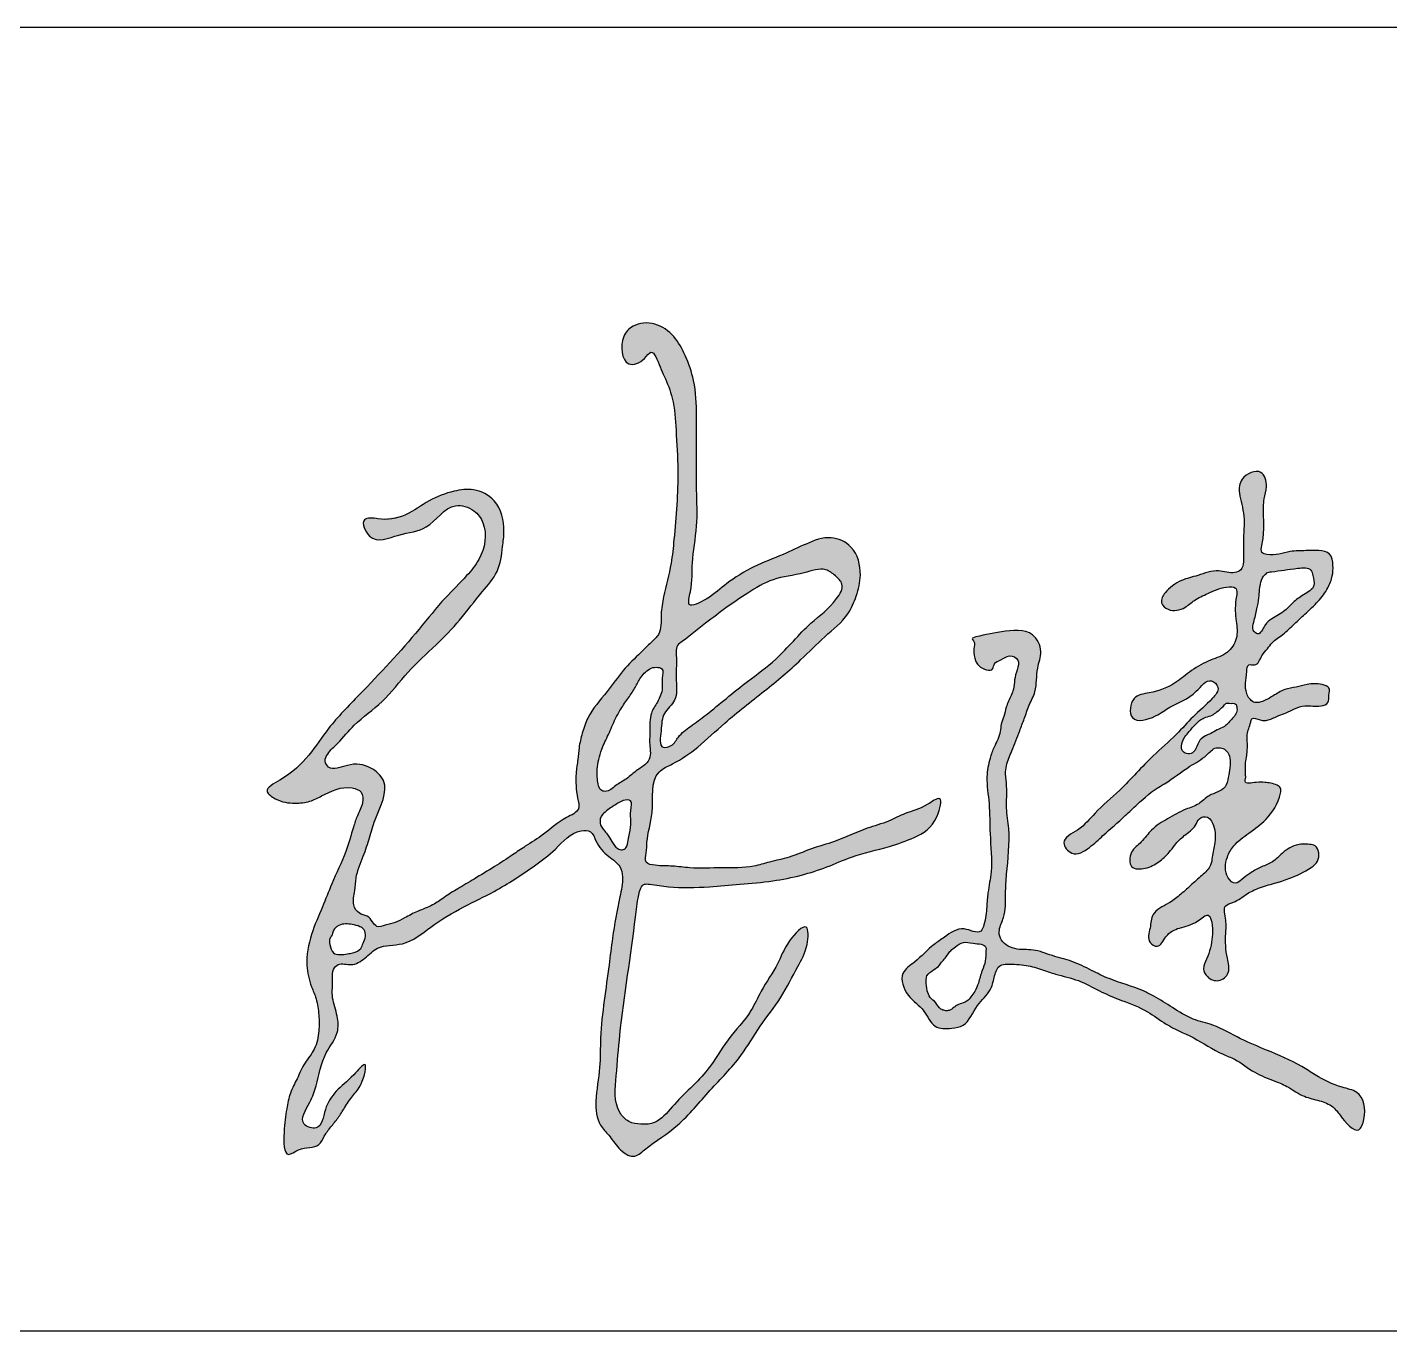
# Model space of a CAD drawing. Extents: x 28773 to 175644, y 7355 to 486294.
# Drawn here: x 151186 to 152231, y 23355 to 24355 of the extents above; entities that cross this region are included whole.
import ezdxf

# ---------------------------------------------------------------- set-up
doc = ezdxf.new("R2010")
doc.units = 0
doc.header["$LTSCALE"] = 1000
doc.header["$MEASUREMENT"] = 0
doc.layers.add('文字和字符', color=7, linetype='Continuous')

msp = doc.modelspace()

# ---------------------------------------------------------------- hatches: boundary and pattern name
at = {"layer": '文字和字符'}
h = msp.add_hatch(color=6, dxfattribs=at)
edge = h.paths.add_edge_path()
edge.add_spline(control_points=[(151455.3, 23977.5), (151455.5, 23977.4), (151480.4, 23978.6), (151493.2, 23992.2), (151511.9, 23998.9), (151529.7, 24001.4), (151548.6, 23991.7), (151553.1, 23971.9), (151550.6, 23953.8), (151548.7, 23936.3), (151533.1, 23919.6), (151518.8, 23900), (151499.4, 23879.7), (151477.6, 23860.7), (151460.3, 23836.5), (151438.5, 23822.3), (151426.5, 23806.8), (151417.6, 23799.1), (151413.8, 23791.9), (151419.3, 23783.3), (151433.6, 23790.6), (151449, 23788.7), (151466.4, 23772.8), (151454, 23751.5), (151449, 23732.7), (151444.1, 23717.8), (151438.1, 23704.7), (151438.1, 23691.9), (151435.2, 23682.4), (151440.2, 23674.2), (151447.5, 23673.6), (151450.9, 23668.8), (151454.6, 23663.5), (151461.6, 23666.3), (151468.6, 23667.4), (151476.7, 23671.8), (151485.9, 23677), (151497, 23680.5), (151506.5, 23687.7), (151517.2, 23694.1), (151530.2, 23701.9), (151544.3, 23710.3), (151557.4, 23718.8), (151569.7, 23727.2), (151584.3, 23736.1), (151595.4, 23747.1), (151611.1, 23753.2), (151608, 23763.9), (151607.2, 23772.6), (151607, 23782.7), (151608.8, 23792.4), (151609.4, 23802.8), (151612, 23813.4), (151617.1, 23829.1), (151630.8, 23843.3), (151642.6, 23861.4), (151655.2, 23873), (151664, 23882.2), (151673.3, 23890.1), (151671.9, 23903.9), (151675.1, 23921.8), (151680.5, 23940.7), (151683.4, 23973.3), (151686.6, 24007.3), (151683.9, 24043.6), (151682.8, 24067.8), (151676.3, 24084.4), (151671.3, 24094.7), (151666.1, 24109.7), (151659, 24097.8), (151642.9, 24092.1), (151640.3, 24115.8), (151651.9, 24127.7), (151668.8, 24128.8), (151683.2, 24118.1), (151692, 24102.1), (151699, 24081.6), (151699.9, 24061.3), (151699.8, 24042.2), (151699.9, 24023.2), (151699.5, 23999.2), (151701.1, 23971.9), (151695.5, 23944.9), (151697.1, 23927.6), (151691.4, 23907.5), (151711.6, 23917.7), (151722.9, 23928.8), (151743.7, 23941.5), (151764.8, 23949.2), (151783.7, 23958.4), (151801.9, 23965.7), (151822, 23956.4), (151827.1, 23936.1), (151822.7, 23918.6), (151815.3, 23901), (151797.5, 23887.3), (151777.5, 23866.5), (151751.3, 23844.8), (151723.9, 23823.8), (151702.2, 23802.8), (151685.3, 23791), (151663.3, 23781.3), (151668.3, 23753.9), (151661.4, 23734.1), (151661.5, 23722), (151659.3, 23712.9), (151670.8, 23711.1), (151681, 23711.5), (151698.4, 23708.9), (151719, 23710.3), (151739.9, 23709.3), (151756.6, 23714.8), (151771.8, 23717.6), (151787.8, 23724.9), (151808.4, 23730.2), (151827.4, 23739.7), (151846.1, 23744.7), (151861.2, 23752.8), (151873.2, 23755.2), (151889.7, 23767.3), (151883.5, 23742.1), (151868.4, 23733.3), (151844.5, 23724.7), (151821.5, 23720), (151799.9, 23710.1), (151779.7, 23703.6), (151757.3, 23699.1), (151733.6, 23697.4), (151707.1, 23694.9), (151683.3, 23694.2), (151667.6, 23696.8), (151657.6, 23698), (151654.3, 23685.4), (151650.7, 23649.7), (151642.1, 23600.6), (151638.4, 23551.9), (151635.7, 23526.8), (151647.3, 23514.3), (151657.5, 23512.7), (151670.7, 23513.6), (151685.5, 23533.1), (151707.5, 23550.6), (151723.1, 23578.9), (151740.7, 23596.2), (151749.8, 23617.6), (151762.7, 23635), (151767.7, 23651.5), (151786.2, 23671.3), (151785.1, 23647), (151776, 23632.2), (151764.9, 23609.6), (151747.9, 23588.8), (151733.2, 23562.5), (151709.4, 23539.6), (151687.5, 23511.6), (151666.1, 23499), (151650.7, 23485.6), (151639.2, 23494.6), (151633.5, 23504.2), (151623.2, 23514), (151621.6, 23533.6), (151626.2, 23555.3), (151625.6, 23581.4), (151628.8, 23607.6), (151632.4, 23633.1), (151635.6, 23659.7), (151639.4, 23682.1), (151644, 23700.3), (151641.4, 23712.4), (151630.8, 23718.9), (151623.1, 23727.4), (151619.7, 23738.7), (151604.4, 23738.5), (151592.9, 23724.1), (151571.2, 23708.2), (151548, 23692.8), (151519.9, 23679.7), (151496.9, 23666), (151477.2, 23649.2), (151456, 23651.3), (151445.9, 23640.2), (151435.6, 23633.7), (151425.9, 23637.5), (151420.1, 23631.5), (151421, 23622.2), (151419.3, 23610.1), (151424.7, 23596.9), (151425.5, 23581.2), (151412.3, 23566.2), (151409.5, 23546), (151403.6, 23529.5), (151392.7, 23513.3), (151412.3, 23507.2), (151413.8, 23526), (151423.5, 23539.8), (151434.1, 23547.2), (151448.7, 23565.1), (151443.5, 23543), (151436, 23535.3), (151429.9, 23526.3), (151425.1, 23517.9), (151419.1, 23511.1), (151414.3, 23504.5), (151409.3, 23493.8), (151396.9, 23496.5), (151382.9, 23485.2), (151382.9, 23509.8), (151384.9, 23522.5), (151387.6, 23537.3), (151393.7, 23548.4), (151398.7, 23560.3), (151407.9, 23570.7), (151410.4, 23584), (151410.2, 23597), (151408.8, 23608.7), (151403.2, 23620.5), (151399.4, 23637.2), (151403.3, 23658.6), (151412.6, 23678.5), (151420.5, 23700), (151430.7, 23719.6), (151435.3, 23737.7), (151439.6, 23750.4), (151444, 23758.3), (151443.9, 23768.6), (151429.5, 23773.8), (151416.2, 23767.2), (151402.9, 23759.9), (151390.1, 23759), (151379.3, 23760.4), (151366.2, 23769.6), (151398.6, 23785.6), (151411, 23812.1), (151449.3, 23850.7), (151479.6, 23882.9), (151504.9, 23915.4), (151521.9, 23931.8), (151536.2, 23948.9), (151540.1, 23970.1), (151529.2, 23985.4), (151509.2, 23991.4), (151495.5, 23968), (151471.4, 23967), (151451.1, 23955.9), (151438.6, 23979.8), (151455.2, 23977.5), (151455.3, 23977.5)], knot_values=[0, 0, 0, 0, 29.830329, 58.917813, 87.403057, 108.106156, 133.178165, 167.21185, 183.493575, 210.674955, 237.313626, 275.867732, 312.375317, 353.761043, 395.875537, 434.582879, 460.669761, 476.274997, 484.417806, 491.620343, 511.676156, 536.924503, 555.692553, 598.362356, 618.348177, 639.189191, 663.45492, 677.063063, 692.317653, 702.959274, 711.943659, 720.14469, 726.927846, 735.80548, 746.57076, 757.657127, 773.391329, 790.76732, 805.441898, 822.594095, 842.866694, 868.323001, 891.127033, 907.573393, 930.634575, 961.258613, 976.688727, 988.002723, 1001.170801, 1014.557807, 1029.617846, 1042.133039, 1057.768168, 1075.005198, 1109.99381, 1138.042246, 1164.89526, 1180.29965, 1191.874738, 1213.241442, 1232.349281, 1268.725268, 1294.322921, 1368.395782, 1410.724556, 1445.044845, 1469.944393, 1480.867815, 1499.328512, 1508.741629, 1526.286567, 1555.649157, 1570.573337, 1593.98259, 1617.984445, 1641.382666, 1669.439815, 1707.291974, 1725.035697, 1749.43332, 1786.029801, 1824.844218, 1863.911625, 1895.042411, 1908.396405, 1926.997455, 1954.733646, 1988.605585, 2022.407336, 2049.221687, 2076.673409, 2100.00089, 2131.565175, 2154.184674, 2175.023051, 2209.537897, 2244.846276, 2295.987218, 2350.394106, 2388.904508, 2420.906973, 2437.842954, 2481.538585, 2513.67034, 2525.068719, 2534.685067, 2544.923321, 2563.314623, 2581.768155, 2615.884833, 2650.046285, 2667.232328, 2688.872495, 2714.057646, 2739.784309, 2777.467879, 2801.534699, 2820.718126, 2846.219989, 2860.698517, 2879.243585, 2912.659008, 2940.608915, 2982.423161, 3010.685784, 3039.178412, 3070.401495, 3105.567192, 3138.040416, 3181.77967, 3202.070017, 3207.318711, 3220.228211, 3244.089956, 3371.102495, 3414.225609, 3453.462193, 3467.26996, 3480.300078, 3495.079726, 3519.973063, 3575.220664, 3613.131208, 3652.775903, 3675.917744, 3710.071084, 3737.577823, 3760.456026, 3779.026476, 3804.406012, 3842.427404, 3879.53793, 3916.903526, 3966.451123, 4017.131972, 4061.072175, 4074.638395, 4092.565028, 4109.947309, 4123.823044, 4149.665691, 4185.989873, 4217.238435, 4257.446297, 4295.790415, 4324.39685, 4369.00823, 4390.680082, 4401.809145, 4417.703641, 4439.204356, 4450.588858, 4460.404255, 4494.065203, 4522.530802, 4573.458554, 4609.521342, 4650.912748, 4685.917862, 4712.736046, 4730.120946, 4746.286022, 4759.95949, 4766.863435, 4776.672561, 4797.16942, 4817.291784, 4834.860476, 4859.323634, 4896.066848, 4914.918931, 4939.065769, 4952.349318, 4974.17708, 4996.946, 5022.500289, 5038.394722, 5059.260572, 5074.696393, 5090.132213, 5102.860644, 5115.363234, 5127.279907, 5137.839505, 5160.110254, 5171.91017, 5195.838718, 5221.384366, 5238.430758, 5255.298426, 5274.238989, 5291.838335, 5311.960699, 5328.55338, 5346.364767, 5359.960569, 5382.934513, 5416.477261, 5448.016954, 5474.30002, 5511.880375, 5539.40652, 5552.058861, 5566.94274, 5578.03298, 5588.729847, 5622.382906, 5636.081831, 5651.985781, 5673.57334, 5685.092373, 5703.046221, 5778.830378, 5827.289368, 5921.873186, 5965.463367, 5998.231583, 6019.778213, 6058.791881, 6074.951846, 6095.085564, 6133.666904, 6164.015928, 6195.290173, 6213.346315, 6227.672688, 6227.672688, 6227.672688, 6227.672688], degree=3, periodic=0)
edge = h.paths.add_edge_path(flags=16)
edge.add_spline(control_points=[(151663.9, 23862.5), (151663.8, 23862.4), (151655, 23855.1), (151652.6, 23846.9), (151646.4, 23839.1), (151641.6, 23831.5), (151636.3, 23822.6), (151632.5, 23812.3), (151627.2, 23802.2), (151624.6, 23793.1), (151623.4, 23786), (151623.5, 23779.7), (151623.9, 23774.3), (151625.5, 23769.4), (151631.8, 23767.3), (151637.8, 23773.6), (151646.6, 23777.8), (151653.6, 23785), (151661.6, 23789.1), (151664.9, 23796.3), (151663.4, 23804.6), (151664.3, 23815.2), (151663.4, 23827.6), (151670.2, 23837.2), (151674.2, 23846.5), (151672.8, 23854.7), (151674.8, 23862.8), (151669, 23864.2), (151664, 23862.5), (151663.9, 23862.5)], knot_values=[0, 0, 0, 0, 15.16178, 26.885115, 40.319645, 54.966413, 64.568744, 83.231373, 100.644648, 111.873825, 122.261764, 130.597594, 138.137919, 145.255344, 149.904189, 163.057972, 176.277051, 191.533217, 204.002706, 212.709306, 222.244258, 238.518955, 257.638434, 271.136509, 286.704711, 297.422187, 307.353728, 313.519692, 320.456367, 320.456367, 320.456367, 320.456367], degree=3, periodic=0)
edge = h.paths.add_edge_path(flags=16)
edge.add_spline(control_points=[(151686, 23881.3), (151686.2, 23881.5), (151707.7, 23898.2), (151722.2, 23909.3), (151739.9, 23921.2), (151758.7, 23932.9), (151779.4, 23934.3), (151796.9, 23941.1), (151806.1, 23934.1), (151813.9, 23926.7), (151804.2, 23910.3), (151783.9, 23896.6), (151764.2, 23871), (151740.5, 23854.4), (151722.8, 23840), (151708.5, 23828.1), (151696, 23818.8), (151685.9, 23811.7), (151682, 23803.3), (151670.4, 23800.4), (151673.1, 23816.5), (151673, 23828.5), (151685.6, 23838.2), (151684, 23851.6), (151684.1, 23862.8), (151684.6, 23871), (151683.6, 23876.8), (151686, 23881.3), (151686, 23881.3)], knot_values=[0, 0, 0, 0, 36.430419, 65.187197, 91.419752, 121.899033, 155.898168, 179.129599, 191.187594, 202.563458, 218.937757, 256.902618, 310.337733, 348.658026, 377.380118, 405.122206, 425.745844, 443.117225, 454.890005, 463.601594, 481.231921, 499.962837, 517.902498, 538.606138, 551.160941, 565.957672, 570.889886, 577.866804, 577.866804, 577.866804, 577.866804], degree=3, periodic=0)
edge = h.paths.add_edge_path(flags=16)
edge.add_spline(control_points=[(151625.9, 23746.2), (151625.9, 23746.4), (151631.7, 23756), (151638.2, 23758.5), (151643.4, 23761.9), (151651.2, 23762.4), (151648.6, 23752.8), (151649.7, 23745.2), (151648.7, 23737.3), (151647.1, 23730.9), (151646.8, 23725.6), (151642.7, 23723.2), (151637.9, 23724.7), (151635, 23729.8), (151631.9, 23734.3), (151628.9, 23739.2), (151625.3, 23741.3), (151625.9, 23746.2), (151625.9, 23746.2)], knot_values=[0, 0, 0, 0, 13.966431, 26.642221, 32.867363, 40.668687, 50.865474, 62.813241, 75.541774, 82.709236, 91.158043, 95.563358, 100.25464, 110.515602, 118.401257, 123.681007, 133.675528, 136.491121, 136.491121, 136.491121, 136.491121], degree=3, periodic=0)
edge = h.paths.add_edge_path(flags=16)
edge.add_spline(control_points=[(151420.4, 23659.3), (151420.4, 23659.4), (151426, 23668.9), (151434.4, 23666.6), (151440.8, 23665.1), (151445.6, 23662.5), (151446.2, 23656.9), (151444, 23652.5), (151442.4, 23646.9), (151437, 23644.4), (151430.1, 23643.6), (151420.6, 23641.8), (151418.6, 23650.5), (151417.5, 23655), (151420.4, 23659.3), (151420.4, 23659.3)], knot_values=[0, 0, 0, 0, 11.122688, 25.410392, 33.76565, 39.259742, 46.34399, 54.032835, 60.099225, 69.754386, 75.753906, 90.734986, 100.54138, 106.793197, 112.698594, 112.698594, 112.698594, 112.698594], degree=3, periodic=0)
h = msp.add_hatch(color=6, dxfattribs=at)
edge = h.paths.add_edge_path()
edge.add_spline(control_points=[(152059.1, 23920.8), (152059.3, 23920.9), (152071.8, 23932.4), (152084.8, 23933.5), (152099, 23939.7), (152110, 23934.9), (152118.3, 23938.1), (152119.9, 23947.9), (152118.5, 23961.1), (152120.7, 23976.2), (152118, 23988.5), (152115.5, 23997.8), (152116.4, 24010.1), (152133.9, 24017.8), (152138.1, 24002.4), (152134.3, 23992.1), (152134.8, 23980.2), (152135, 23968), (152134, 23959.3), (152132.2, 23951.4), (152142.6, 23948.4), (152152.9, 23953.1), (152166.6, 23953), (152176.3, 23953.5), (152186.8, 23951.9), (152188.1, 23941.9), (152187.9, 23933.2), (152183.9, 23923.5), (152176.6, 23913.5), (152167.1, 23905.2), (152158, 23896.8), (152150.3, 23888.8), (152141.9, 23884), (152137.5, 23877.4), (152132.7, 23872.5), (152130.2, 23864), (152122.3, 23866.8), (152121.5, 23855.1), (152119.1, 23846.5), (152126.5, 23834.9), (152135.8, 23837.8), (152142.9, 23842.3), (152150.4, 23847.1), (152159.6, 23848.2), (152169, 23851), (152177.2, 23851.4), (152186.2, 23848.6), (152184.4, 23842.1), (152185.2, 23835.9), (152176.2, 23832.7), (152167.8, 23835), (152158.6, 23832.2), (152152.5, 23828.6), (152145.4, 23826.6), (152139.1, 23822.8), (152132.4, 23822.5), (152125.6, 23826), (152124.4, 23818.7), (152121.8, 23813.7), (152122.3, 23806.3), (152122.3, 23801), (152121.8, 23795.5), (152120.6, 23790.6), (152121, 23785.6), (152120.8, 23781.6), (152121.2, 23778.6), (152119.2, 23773.5), (152129.3, 23775.7), (152136.3, 23775.3), (152143.2, 23774.5), (152148.4, 23771.1), (152146.6, 23759.9), (152138.8, 23747.5), (152123.9, 23736.6), (152112.3, 23728.6), (152105.5, 23716.5), (152104.1, 23704.8), (152112.8, 23696), (152118.5, 23701.7), (152124.5, 23705.6), (152131.8, 23710.6), (152141.1, 23713.1), (152148.7, 23721), (152158.2, 23728.1), (152167.9, 23728.2), (152177.2, 23726.7), (152178.2, 23715.2), (152167.9, 23707.5), (152156.5, 23702.2), (152142.7, 23697.6), (152131.7, 23695), (152121, 23689.7), (152114.1, 23683.5), (152102.7, 23681.1), (152106.6, 23669.3), (152105.3, 23656.8), (152105.7, 23643.2), (152109.9, 23629.5), (152100.5, 23621.3), (152091.6, 23625.1), (152087.3, 23632.8), (152093.1, 23642.8), (152095.3, 23654.3), (152095.8, 23664.7), (152093.2, 23677), (152082.1, 23666.1), (152071.1, 23664.6), (152059.5, 23659.1), (152055.1, 23647.1), (152044.6, 23653.4), (152048.2, 23663.6), (152048.5, 23676.2), (152061.1, 23681.6), (152070.5, 23688.7), (152078.8, 23696.3), (152086.9, 23703.6), (152094.5, 23710.2), (152095.4, 23719.8), (152097.4, 23728.5), (152097.8, 23738.1), (152095.5, 23744.8), (152091.6, 23749.8), (152084.7, 23748.2), (152082.2, 23740.2), (152073.9, 23735.1), (152067.1, 23728.2), (152061.7, 23720.5), (152054.3, 23713.8), (152045.1, 23708.8), (152030.9, 23708.2), (152032.2, 23723.2), (152041.7, 23729.4), (152048.7, 23740.3), (152061.4, 23747.6), (152073.2, 23754.5), (152085.3, 23758.1), (152093, 23767), (152105.6, 23768.8), (152108, 23781.8), (152110.1, 23790.9), (152106.8, 23800.7), (152097.3, 23803.5), (152089.8, 23794), (152075.5, 23787), (152064.5, 23777.6), (152050, 23769.3), (152040.2, 23760.8), (152026.2, 23747.4), (152013.4, 23736.6), (152001.9, 23725.3), (151988.6, 23717.1), (151977.4, 23731.4), (151995.1, 23739.2), (152006.2, 23753.7), (152027.8, 23771.3), (152046.5, 23793.4), (152066.8, 23810.4), (152080.9, 23826.7), (152092.3, 23836), (152102.2, 23847.4), (152092.2, 23857), (152081, 23840.1), (152065.2, 23835.6), (152051.9, 23824.9), (152030.5, 23819.1), (152032.7, 23842.4), (152050.7, 23843.9), (152065.9, 23849.8), (152079.5, 23861.9), (152093, 23869.2), (152107.3, 23873.4), (152115.3, 23885.7), (152113.5, 23900.5), (152112.4, 23911.8), (152115.5, 23925.8), (152102.4, 23925.3), (152093.3, 23920.7), (152081.9, 23915.9), (152073.8, 23908), (152063.4, 23906.1), (152053.9, 23912.1), (152059.1, 23920.7), (152059.1, 23920.8)], knot_values=[0, 0, 0, 0, 21.814226, 40.014518, 62.705103, 80.181203, 87.059593, 95.960741, 117.525979, 144.48919, 157.446323, 169.514731, 184.787555, 205.834293, 221.965238, 235.360358, 252.742704, 270.71375, 285.202589, 292.391017, 298.294038, 323.168932, 339.890762, 353.677583, 365.620364, 378.129251, 389.526685, 402.989381, 420.611403, 440.531037, 455.37129, 472.336878, 486.5792, 494.822314, 504.352288, 516.704907, 522.699181, 530.27695, 553.639261, 565.149337, 577.864888, 587.528817, 601.603428, 613.797645, 625.753182, 641.937729, 649.9788, 657.766267, 665.645468, 673.686615, 691.069983, 702.267642, 712.223711, 720.551303, 732.907569, 741.299569, 750.370401, 754.159277, 767.819998, 775.008381, 783.993926, 790.014194, 797.893351, 805.081778, 810.473088, 814.666318, 817.720913, 829.769177, 838.760629, 852.283854, 856.964277, 862.355586, 894.641394, 917.573479, 938.655869, 952.338385, 974.413595, 984.091028, 992.098792, 1002.565424, 1015.429981, 1028.359865, 1041.617731, 1060.692449, 1075.149999, 1081.330321, 1097.650211, 1107.252151, 1133.82575, 1149.932866, 1167.658992, 1180.945792, 1198.851742, 1207.212315, 1222.48382, 1236.906949, 1263.262694, 1278.557776, 1291.815576, 1304.435541, 1313.922398, 1324.654884, 1349.142625, 1361.020488, 1372.838601, 1385.371679, 1406.33795, 1423.525104, 1437.340436, 1446.079862, 1461.351368, 1476.168885, 1496.200813, 1510.803882, 1526.560496, 1542.662576, 1557.114579, 1565.766985, 1581.249459, 1594.824166, 1604.755407, 1610.756543, 1619.414177, 1627.419657, 1643.634371, 1658.03725, 1667.713087, 1682.728431, 1698.677316, 1713.209272, 1728.480822, 1743.495369, 1760.340716, 1781.062409, 1803.083586, 1817.90876, 1831.829559, 1851.204785, 1861.937228, 1882.369986, 1890.726834, 1902.273459, 1915.005119, 1936.427946, 1969.389218, 1974.338724, 2005.754245, 2023.168452, 2055.026844, 2074.268902, 2093.867831, 2107.78631, 2127.599717, 2153.412209, 2189.440129, 2240.453356, 2274.08225, 2299.89394, 2328.106323, 2341.387876, 2350.989816, 2370.530551, 2403.28468, 2421.19063, 2445.869309, 2466.302067, 2483.491087, 2513.600141, 2534.81948, 2557.988589, 2577.732832, 2594.915337, 2613.696208, 2636.660478, 2648.798069, 2658.352665, 2679.53953, 2695.582632, 2708.030864, 2726.091721, 2735.787779, 2747.159611, 2747.159611, 2747.159611, 2747.159611], degree=3, periodic=0)
edge = h.paths.add_edge_path(flags=16)
edge.add_spline(control_points=[(152105.8, 23835.8), (152105.8, 23835.8), (152099.9, 23830.1), (152095.8, 23826.5), (152087.9, 23825), (152082.6, 23820.1), (152078.1, 23814.9), (152074.4, 23810.6), (152072.1, 23805.9), (152070.8, 23800.4), (152074.8, 23797.2), (152079.7, 23796.7), (152083.5, 23801.7), (152084.9, 23807.6), (152089.8, 23811.1), (152094.6, 23812.8), (152099.1, 23816), (152105.7, 23818.1), (152109.7, 23823.5), (152113.9, 23827.7), (152114.6, 23831.9), (152113.3, 23836.7), (152109.7, 23836), (152105.9, 23835.8), (152105.8, 23835.8)], knot_values=[0, 0, 0, 0, 8.439041, 20.62857, 28.097042, 39.877603, 49.765051, 57.178901, 62.854461, 72.258155, 76.58164, 82.950578, 90.312624, 100.188639, 107.6845, 114.090351, 121.535477, 130.11106, 142.317774, 148.462757, 154.387511, 159.526625, 165.895648, 169.459976, 169.459976, 169.459976, 169.459976], degree=3, periodic=0)
edge = h.paths.add_edge_path(flags=16)
edge.add_spline(control_points=[(152135.9, 23934.8), (152135.8, 23934.8), (152131.8, 23928.8), (152131.6, 23923.3), (152131.2, 23916.1), (152129.4, 23907.8), (152127.7, 23899.8), (152125.5, 23892.6), (152131.7, 23886.8), (152135.1, 23896.5), (152142, 23901.8), (152150.7, 23906.1), (152157.5, 23913.8), (152165, 23919.3), (152175.2, 23924.7), (152172.6, 23932.8), (152171, 23940.7), (152156.1, 23939.4), (152145.9, 23936.7), (152138, 23937), (152135.9, 23934.8), (152135.9, 23934.8)], knot_values=[0, 0, 0, 0, 9.334311, 17.140719, 26.361451, 38.018579, 52.789195, 61.01517, 67.124154, 79.068588, 89.242621, 105.885881, 117.802758, 131.460083, 146.451071, 157.202444, 163.309657, 177.435607, 205.630785, 210.588468, 213.165382, 213.165382, 213.165382, 213.165382], degree=3, periodic=0)
h = msp.add_hatch(color=6, dxfattribs=at)
edge = h.paths.add_edge_path()
edge.add_spline(control_points=[(151911.4, 23886), (151911.6, 23886.1), (151936.6, 23892), (151956.3, 23893.8), (151966, 23875.9), (151959.8, 23861.5), (151961.3, 23846.8), (151954.5, 23834.7), (151951.4, 23824.4), (151946.6, 23812.9), (151943.1, 23802.6), (151938.2, 23792.1), (151936.1, 23782.8), (151938.3, 23770.1), (151936.8, 23756), (151940.8, 23733.7), (151937.9, 23711.5), (151936.5, 23688.9), (151937.3, 23674), (151931.4, 23663.5), (151932.5, 23652.9), (151944.1, 23646.2), (151958.5, 23647.9), (151972.7, 23641.9), (151988.2, 23638.6), (152002.3, 23631.3), (152020, 23622.5), (152036.9, 23618.3), (152052.8, 23610.2), (152065, 23602.3), (152079.5, 23593.2), (152098.6, 23589.2), (152116.3, 23578.5), (152139.5, 23569), (152159.2, 23560.7), (152177.3, 23548.9), (152190.9, 23541.7), (152210.6, 23538.3), (152214.2, 23521.6), (152206.9, 23502.9), (152194.7, 23518.1), (152187.9, 23527.5), (152177.3, 23531.5), (152165.1, 23534), (152154.7, 23541.4), (152141.7, 23547), (152126.9, 23552.2), (152115.3, 23562.1), (152098.3, 23568.7), (152082, 23579.9), (152061.1, 23587.9), (152044.9, 23601.1), (152027.4, 23607.4), (152010.1, 23614.2), (151995, 23623.4), (151980.1, 23626.7), (151967.1, 23630.7), (151955.4, 23635.1), (151943.7, 23635.9), (151930.6, 23636.2), (151928, 23625.2), (151925.2, 23614), (151913.4, 23604.4), (151908.2, 23588.8), (151894.3, 23586.2), (151880.7, 23586), (151874.8, 23602.2), (151860.9, 23610), (151854.3, 23628.9), (151869.8, 23638.9), (151878.8, 23649.4), (151891.8, 23657.5), (151902.8, 23666.6), (151917.2, 23657.6), (151921.5, 23669.4), (151922.3, 23678.8), (151923.2, 23692.6), (151927.3, 23710.9), (151924.3, 23733.9), (151924.9, 23758.2), (151921.4, 23777.5), (151924.1, 23792.3), (151928.3, 23803.6), (151933, 23811.8), (151933.2, 23820.3), (151935.9, 23826.2), (151937.1, 23834), (151940.5, 23840.6), (151943.3, 23847.5), (151943.5, 23854.4), (151945.4, 23861.3), (151948.2, 23869.7), (151939.2, 23874), (151934.1, 23869.1), (151927.7, 23867.6), (151927.5, 23859.1), (151915.9, 23863.2), (151912.4, 23871), (151912.2, 23878), (151913.3, 23882.6), (151911.3, 23886), (151911.4, 23886)], knot_values=[0, 0, 0, 0, 31.567408, 64.804615, 84.514899, 102.449572, 127.665217, 143.393176, 158.761139, 172.306084, 195.386314, 203.777391, 220.63047, 233.896682, 257.032253, 279.176201, 327.700844, 348.661996, 374.096735, 388.033075, 396.915328, 415.877792, 435.250381, 456.66983, 478.431065, 501.305126, 522.015154, 560.722472, 573.046245, 596.2976, 621.456877, 643.421109, 676.452722, 706.559804, 747.979879, 764.804525, 796.369237, 812.756663, 842.42195, 854.740888, 879.873646, 891.588111, 907.370515, 923.988969, 943.623296, 959.405623, 982.733778, 1008.381509, 1021.700495, 1058.208083, 1090.24983, 1114.093944, 1144.201026, 1166.925646, 1191.573171, 1217.002209, 1229.971469, 1248.063792, 1268.029249, 1281.440462, 1294.753802, 1308.690116, 1329.858381, 1355.865323, 1368.43417, 1386.209945, 1406.30905, 1430.06276, 1453.845898, 1470.989804, 1499.087867, 1512.54167, 1535.266273, 1553.042048, 1560.571233, 1580.172383, 1594.917168, 1617.197884, 1657.975453, 1689.943564, 1718.67234, 1738.776712, 1751.36341, 1769.195262, 1777.025624, 1785.794542, 1795.901638, 1809.568461, 1816.675984, 1826.397683, 1837.686133, 1847.881877, 1857.816128, 1868.115168, 1875.917125, 1881.585263, 1896.597226, 1905.82176, 1918.671785, 1923.218896, 1927.782629, 1927.782629, 1927.782629, 1927.782629], degree=3, periodic=0)
edge = h.paths.add_edge_path(flags=17)
edge.add_spline(control_points=[(151881.6, 23631.6), (151881.6, 23631.5), (151875.9, 23627.9), (151875.8, 23621.9), (151876.2, 23616.2), (151878.5, 23609.9), (151883.7, 23606.6), (151886, 23601.5), (151890.2, 23600.1), (151894, 23600), (151896.9, 23602.5), (151900.1, 23605), (151903.8, 23606), (151907.8, 23607.5), (151910.3, 23611.1), (151913.7, 23615.4), (151916.4, 23622.3), (151918.3, 23630.2), (151921.8, 23638.2), (151921.5, 23644.1), (151922.2, 23651.6), (151912.2, 23651.3), (151904.5, 23653.8), (151898.8, 23649.6), (151894.7, 23646.6), (151892.2, 23643), (151890.1, 23639.6), (151887.2, 23637.4), (151886, 23633.9), (151881.7, 23631.6), (151881.6, 23631.6)], knot_values=[0, 0, 0, 0, 9.663903, 14.696519, 25.589324, 33.287033, 41.448102, 50.312117, 54.669885, 59.317586, 65.471876, 69.610934, 76.339168, 81.250991, 86.994431, 94.228062, 103.814692, 117.550507, 128.275999, 139.362893, 142.658643, 157.109971, 167.517587, 177.222957, 183.783609, 188.977779, 195.04957, 200.641099, 203.083872, 211.139425, 211.139425, 211.139425, 211.139425], degree=3, periodic=0)

# ---------------------------------------------------------------- linework, layer by layer
for p, q in [((145644.1, 24354.6), (153644.1, 24354.6)), ((145644.1, 23354.6), (153644.1, 23354.6))]:
    msp.add_line(p, q)
at = {"layer": '文字和字符', "color": 6}
for points, start_tangent, end_tangent in [([(151455.3, 23977.5), (151476.6, 23980.7), (151494.6, 23991.3), (151513.8, 23998.7), (151528.6, 23999.8), (151544.6, 23991.3), (151552, 23967.9), (151551, 23956.2), (151546.7, 23937.1), (151535.4, 23921.6), (151518, 23899.9), (151499.9, 23880.8), (151478.6, 23860), (151458.5, 23837.3), (151437.2, 23819.2), (151424.5, 23805.4), (151416.8, 23797.1), (151414.9, 23791.6), (151417.5, 23787.1), (151431.9, 23788.4), (151450, 23786.3), (151459.5, 23776.7), (151453.2, 23746.6), (151448.9, 23732.9), (151444.1, 23718.7), (151438.6, 23702.1), (151437.6, 23692.3), (151436.8, 23681.3), (151441.1, 23675), (151447.1, 23672.7), (151451.2, 23668.4), (151454.6, 23664.9), (151461, 23665.8), (151468.5, 23667.8), (151475.7, 23671.3), (151485.8, 23676.4), (151497.3, 23681.3), (151506.1, 23687.1), (151516.6, 23693.7), (151529.1, 23701.2), (151544.8, 23710.7), (151558.6, 23719.7), (151568.4, 23726.3), (151582.3, 23735.5), (151600.1, 23748.4), (151609.1, 23755.1), (151608.5, 23763.2), (151607.3, 23772.6), (151607.3, 23782.3), (151608.7, 23793), (151609.6, 23802), (151612.1, 23813), (151616.3, 23824.7), (151631.2, 23845), (151643.5, 23861.1), (151657, 23875), (151664.9, 23882.7), (151670.5, 23888.9), (151672.6, 23904.1), (151674.5, 23917.8), (151680.2, 23943.4), (151682.4, 23961.7), (151685.4, 24015), (151684, 24045.4), (151681.1, 24070), (151675, 24086.9), (151671.8, 24094.1), (151664.6, 24105.3), (151659.8, 24100.5), (151647.8, 24096.5), (151643.9, 24117.3), (151651, 24125.3), (151667.8, 24126.9), (151682.2, 24117.3), (151691, 24102.9), (151697.4, 24083.7), (151699.8, 24056.5), (151699.8, 24043.7), (151699.8, 24026.2), (151699.8, 23999.8), (151699.8, 23971.8), (151696.6, 23943.8), (151695, 23921.5), (151694.2, 23911.9), (151707, 23915.9), (151723, 23927.9), (151743.8, 23940.7), (151766.2, 23950.2), (151783.8, 23958.2), (151803, 23963), (151818.2, 23955.8), (151825.4, 23934.3), (151822.2, 23918.3), (151815.8, 23904.7), (151798.2, 23887.1), (151779.8, 23869.5), (151751.8, 23845.5), (151721.4, 23820.8), (151700.6, 23802.4), (151681.4, 23789.6), (151671, 23783.2), (151665.6, 23752.2), (151661.7, 23729.4), (151661.1, 23721.2), (151661.1, 23714.2), (151668, 23711.7), (151681.3, 23711.1), (151694.5, 23709.8), (151719.1, 23709.8), (151743.7, 23711.1), (151755.6, 23714.2), (151770.8, 23718), (151787.8, 23724.3), (151805.5, 23730), (151830.7, 23740.1), (151847.1, 23745.7), (151859.7, 23751.4), (151876.7, 23758.3), (151886.1, 23762.8), (151884.3, 23749.5), (151866.6, 23733.1), (151847.7, 23726.2), (151818.7, 23718), (151799.8, 23710.5), (151780.2, 23704.2), (151758.2, 23699.8), (151733, 23697.2), (151709.6, 23695.3), (151678.1, 23695.3), (151663.6, 23697.2), (151659.8, 23697.2), (151655.4, 23689), (151652.9, 23672), (151640.9, 23581.3), (151638.1, 23550.3), (151640.9, 23522.2), (151647.9, 23515.2), (151657.1, 23513.1), (151667.6, 23514.5), (151681, 23526.4), (151708.5, 23555.3), (151723.9, 23577.8), (151741.5, 23600.3), (151749.3, 23615.1), (151761.9, 23636.2), (151771.1, 23653.7), (151783.8, 23664.3), (151784.5, 23650.9), (151777.4, 23634.1), (151764.1, 23610.1), (151748.6, 23588.3), (151733.8, 23565.8), (151710.1, 23539.1), (151685.2, 23512.4), (151659.9, 23493.4), (151651.4, 23488.5), (151640.2, 23494.8), (151632.4, 23504.6), (151626.1, 23512.4), (151622.6, 23530.7), (151625.4, 23556.7), (151626.1, 23579.2), (151628.9, 23608), (151632.6, 23635.4), (151635.3, 23655.9), (151640.9, 23687.5), (151643, 23703), (151640.9, 23710.7), (151632.4, 23718.5), (151622.6, 23730.4), (151618.4, 23737.4), (151611.3, 23738.2), (151591.5, 23724.2), (151575.4, 23711.4), (151544.5, 23691.7), (151521.3, 23679.9), (151495.9, 23664.3), (151474.1, 23651.6), (151455.1, 23648.1), (151445.2, 23640.4), (151434.7, 23635.5), (151424.8, 23635.5), (151421.3, 23631.9), (151420.6, 23624.9), (151420.6, 23610.1), (151424.1, 23596.1), (151424.1, 23583.4), (151415.7, 23567.9), (151407.9, 23542.6), (151403, 23529.9), (151398.8, 23513.1), (151407.9, 23510.3), (151415, 23524.3), (151423.4, 23538.4), (151436.8, 23551.1), (151445.2, 23558.8), (151442.4, 23544), (151436.1, 23534.9), (151429.7, 23525.7), (151424.8, 23518), (151419.2, 23511), (151414.2, 23503.9), (151410, 23497.6), (151394.5, 23493.4), (151386.8, 23489.9), (151383.3, 23506.7), (151385.4, 23525), (151388.2, 23537), (151393.3, 23548), (151399.5, 23560.2), (151406.5, 23570.7), (151410, 23584.8), (151410, 23596.8), (151407.9, 23609.4), (151404.4, 23618.6), (151400.9, 23634.8), (151404.4, 23658.7), (151412.8, 23679.8), (151419.9, 23697.4), (151430.7, 23722.2), (151436.6, 23741.1), (151439.6, 23749.7), (151443.5, 23759.7), (151442.4, 23767.7), (151435.5, 23771.1), (151412.1, 23764.9), (151403.1, 23760.8), (151391.7, 23759.4), (151376.6, 23762.8), (151370.4, 23768.4), (151380, 23777), (151417.5, 23816.7), (151441, 23842.5), (151486.9, 23892.9), (151507.1, 23916.9), (151523.4, 23934), (151532.8, 23946.4), (151535.9, 23974.4), (151528.9, 23983.7), (151514.9, 23987.6), (151492.4, 23971.3), (151471.4, 23965.1), (151448.9, 23964.3), (151445, 23976.7), (151455.3, 23977.5)], (0.984905, -0.173097), (0.984905, -0.173097)), ([(152059.1, 23920.8), (152071.7, 23930.2), (152084.2, 23934.1), (152100.2, 23937.6), (152112.7, 23936.3), (152117.2, 23938.4), (152119.2, 23944.5), (152119.2, 23960), (152119.6, 23979.5), (152117.9, 23988.6), (152116.2, 23997.2), (152118.3, 24008), (152132.6, 24013.1), (152136.9, 24002.3), (152135.2, 23992.8), (152134.7, 23980.3), (152134.7, 23967.4), (152133.4, 23957), (152133.4, 23951.8), (152137.3, 23950.1), (152155.1, 23952.4), (152167.1, 23953.1), (152177.1, 23953.1), (152185.3, 23950.5), (152187.9, 23941.9), (152187.4, 23933.7), (152184, 23924.6), (152176.6, 23914.3), (152166.3, 23904.3), (152158.5, 23897), (152149.4, 23888.8), (152141.3, 23882.5), (152137.6, 23877.8), (152133.4, 23872.4), (152127.8, 23865.5), (152123.5, 23865.5), (152121.8, 23860.3), (152121.8, 23843.5), (152127, 23837), (152136, 23838.3), (152142.1, 23841.8), (152151, 23846.5), (152159.6, 23848.5), (152168, 23850.4), (152179.7, 23850.4), (152184.8, 23847.8), (152184.8, 23842.2), (152184, 23836.6), (152178.8, 23834), (152166.3, 23834), (152158.5, 23831.8), (152152, 23828.7), (152146.4, 23826.6), (152138.2, 23823.2), (152132.1, 23823.2), (152125.7, 23824.1), (152124.8, 23821.5), (152122.2, 23812), (152122.2, 23806.8), (152122.2, 23800.3), (152121.8, 23796), (152120.9, 23790.4), (152120.9, 23785.2), (152120.9, 23781.3), (152120.9, 23778.3), (152120.5, 23776.1), (152129.1, 23775.3), (152135.6, 23775.3), (152145.1, 23773.1), (152147.7, 23771), (152147.7, 23767.1), (152136.3, 23746.8), (152123.5, 23736.4), (152111.8, 23726.6), (152106.9, 23718), (152107.6, 23702.1), (152113.1, 23697.9), (152118, 23700.9), (152124.1, 23705.4), (152132, 23710.1), (152140.6, 23713.8), (152147.9, 23719.9), (152159.6, 23727.2), (152170, 23727.8), (152174.2, 23726.6), (152176.1, 23715), (152171.2, 23710.1), (152154.1, 23701.5), (152143, 23697.9), (152130.8, 23694.2), (152122.2, 23689.9), (152111.2, 23683.2), (152105.7, 23680.7), (152105.7, 23669.7), (152105.7, 23659.3), (152106.9, 23640.4), (152107.6, 23629.4), (152100.2, 23623.3), (152091.6, 23626.3), (152088.6, 23632.4), (152091, 23639.8), (152095.3, 23656.9), (152095.3, 23665.5), (152092.3, 23673.4), (152084.3, 23669.1), (152070.2, 23663.6), (152059.8, 23656.9), (152053.1, 23649.6), (152047.6, 23652.6), (152047.6, 23663.6), (152050, 23674), (152061.7, 23682.6), (152070.2, 23688.7), (152078.7, 23696.2), (152087.4, 23704), (152094.1, 23711.9), (152095.3, 23718), (152097.2, 23729), (152097.2, 23738.8), (152094.7, 23745.6), (152091.6, 23748.6), (152085.5, 23747.4), (152082.5, 23742.5), (152073.9, 23734.5), (152066.6, 23727.2), (152062.3, 23721.7), (152054.3, 23714.4), (152043.9, 23709.5), (152033.5, 23710.7), (152033.5, 23721.7), (152040.9, 23729.7), (152048.8, 23738.8), (152061.1, 23747.4), (152075.1, 23754.7), (152084.9, 23759), (152092.9, 23765.1), (152105.1, 23771.8), (152107.6, 23779.2), (152108.8, 23793.9), (152106.3, 23799.4), (152098.4, 23801.8), (152091, 23796.3), (152078.2, 23787.7), (152058.6, 23774.3), (152055.5, 23772.5), (152037.8, 23758.4), (152028.6, 23749.8), (152011.5, 23734.5), (152001.1, 23725.4), (151987.6, 23721.1), (151981.5, 23729), (151991.9, 23738.8), (152005.4, 23751.7), (152024.3, 23769.4), (152050, 23795.7), (152067.8, 23812.2), (152080.6, 23825.6), (152095.3, 23839.7), (152099.6, 23848.3), (152094.7, 23853.2), (152083.1, 23845.2), (152062.9, 23833), (152051.9, 23826.3), (152034.1, 23825), (152035.4, 23839.7), (152047, 23844), (152067.2, 23851.9), (152079.4, 23861.1), (152094.1, 23869.1), (152106.9, 23875.2), (152113.7, 23885.6), (152113.7, 23899.1), (152113.5, 23915.6), (152113.2, 23924.4), (152106.3, 23925.1), (152091.9, 23920.2), (152081.6, 23914.9), (152074.4, 23909.6), (152061.5, 23908.1), (152056.5, 23913), (152059.1, 23920.8)], (0.662995, 0.748624), (0.662995, 0.748624)), ([(151686, 23881.3), (151706.7, 23897.4), (151723.3, 23909.9), (151739, 23920.5), (151758.4, 23930.8), (151782.3, 23936.1), (151798.9, 23938.4), (151806.2, 23933.8), (151811.3, 23927.4), (151807.2, 23916.3), (151787.4, 23897.4), (151760.5, 23869.9), (151738.8, 23852.7), (151722.6, 23839.8), (151707.1, 23827.2), (151695.2, 23818.3), (151685.8, 23810.1), (151680.3, 23803.6), (151674.1, 23802.3), (151672.5, 23814.9), (151675.1, 23828.2), (151682.9, 23838.5), (151684.2, 23853.4), (151684.2, 23862.4), (151684.2, 23873.1), (151684.2, 23876.7), (151686, 23881.3)], (0.790786, 0.612093), (0.790786, 0.612093)), ([(152135.9, 23934.8), (152132.6, 23928.9), (152131.6, 23923.4), (152131.1, 23916.8), (152129.6, 23908.5), (152127.1, 23898.2), (152126.8, 23892.2), (152130.1, 23889.3), (152135.7, 23895.8), (152141, 23900.8), (152151.1, 23907.3), (152157.3, 23913.3), (152165.2, 23919.1), (152173.3, 23926.3), (152172.4, 23934), (152171, 23938.1), (152160.9, 23939.6), (152140.7, 23936.9), (152137.3, 23936), (152135.9, 23934.8)], (-0.774883, -0.632104), (-0.774883, -0.632104)), ([(151911.4, 23886), (151933.6, 23890.8), (151957.5, 23888.4), (151963.8, 23875.7), (151961.4, 23863), (151959.3, 23844.9), (151954.9, 23834.5), (151951.1, 23824.1), (151947.6, 23815), (151941.6, 23799.5), (151939.2, 23793.9), (151936.8, 23782), (151937.6, 23772.5), (151937.6, 23755.8), (151939.2, 23739.9), (151937.6, 23705), (151936.8, 23689.9), (151935.2, 23671.6), (151932, 23662.1), (151932.8, 23655.8), (151943.9, 23647.8), (151957.9, 23646.7), (151972.7, 23642.4), (151987.7, 23638), (152002.7, 23631.1), (152016.2, 23624.8), (152042.5, 23615.3), (152050.4, 23611.3), (152064.7, 23602.6), (152080.6, 23593.8), (152095.7, 23589.1), (152117.1, 23578.7), (152137, 23570), (152164, 23557.3), (152174.3, 23551), (152195, 23541.4), (152206.1, 23537.5), (152211.7, 23516.8), (152207.7, 23508.9), (152193.4, 23520), (152187.8, 23526.3), (152177.5, 23531.1), (152166, 23534.5), (152153.7, 23541.4), (152143.4, 23546.2), (152127.9, 23552.9), (152112.4, 23562.9), (152103.6, 23566.8), (152080.6, 23579.5), (152059.9, 23589.9), (152045.6, 23599.4), (152025.8, 23608.1), (152010.7, 23614.5), (151994.8, 23622.4), (151977.2, 23627.7), (151968.3, 23630.4), (151955.9, 23634.3), (151941.6, 23635.9), (151932, 23634.3), (151928.1, 23625.6), (151924.9, 23616.1), (151915.3, 23604.2), (151904.2, 23589.1), (151895.5, 23586.7), (151882.8, 23588.3), (151874.1, 23599.9), (151862.1, 23612.1), (151858.1, 23628.8), (151866.9, 23637.5), (151882, 23651), (151889.9, 23656.6), (151905, 23662.9), (151917.7, 23661.3), (151920.2, 23666.1), (151922.3, 23680.1), (151923.3, 23690.7), (151925.7, 23706.6), (151924.9, 23735.9), (151924.1, 23759), (151922.5, 23779.6), (151924.9, 23793.9), (151928, 23802.4), (151932.7, 23814.4), (151933.5, 23820), (151935.5, 23826), (151937.3, 23833), (151941, 23842.1), (151942.8, 23846.9), (151943.7, 23853.9), (151945.7, 23861.8), (151946.2, 23869.1), (151939.9, 23872.4), (151933.1, 23869.3), (151928.3, 23866.4), (151927, 23862.6), (151916.4, 23864.7), (151913.1, 23870.5), (151912.7, 23879.7), (151912.7, 23883), (151911.4, 23886)], (0.945021, 0.327011), (0.945021, 0.327011)), ([(151663.9, 23862.5), (151656.2, 23854.7), (151652.2, 23847.3), (151646.8, 23839.3), (151641, 23830.4), (151637.6, 23824.4), (151632.2, 23812.1), (151627, 23800.7), (151624.7, 23792.9), (151623.6, 23785.5), (151623.6, 23779.5), (151624.2, 23774.1), (151626.4, 23769.5), (151629.6, 23768.4), (151637.9, 23772.9), (151645.9, 23778.1), (151654.5, 23784.9), (151661.6, 23790.4), (151664.2, 23796.1), (151663.9, 23803), (151663.9, 23814.7), (151665.1, 23828.4), (151669.7, 23837), (151673.4, 23847.6), (151673.4, 23855.3), (151673.1, 23862.5), (151668.8, 23863.6), (151663.9, 23862.5)], (-0.840213, -0.542256), (-0.840213, -0.542256)), ([(152105.8, 23835.8), (152101.4, 23831.6), (152094.3, 23826.5), (152089.2, 23824.9), (152082.4, 23819.7), (152077.7, 23814.4), (152074.4, 23810.2), (152072.5, 23806.6), (152072.2, 23799.8), (152074.5, 23797.8), (152079.1, 23797.4), (152082.8, 23801.3), (152085.9, 23807.7), (152090.1, 23811), (152094.3, 23812.9), (152099, 23815.6), (152104.6, 23818.3), (152110.8, 23824.5), (152113.5, 23828), (152114.3, 23832.2), (152113, 23835.6), (152108.4, 23836), (152105.8, 23835.8)], (-0.672398, -0.74019), (-0.672398, -0.74019)), ([(151625.9, 23746.2), (151631.8, 23754.3), (151639.4, 23759.4), (151643.5, 23761.4), (151649.1, 23761.2), (151649.3, 23753.8), (151649.3, 23745.2), (151648.3, 23736.1), (151647.3, 23731), (151645.5, 23725.2), (151642.7, 23723.7), (151639.4, 23724.5), (151634.7, 23730.1), (151631.6, 23734.9), (151629.4, 23738), (151625.8, 23744.2), (151625.9, 23746.2)], (-0.111358, 0.99378), (-0.111358, 0.99378)), ([(151420.4, 23659.3), (151425.4, 23665.6), (151435.7, 23666.3), (151441.5, 23664.6), (151444.7, 23662.3), (151445.7, 23657.3), (151444, 23652), (151442.2, 23648), (151436.2, 23644.5), (151432, 23643.8), (151421.2, 23644.5), (151418.4, 23651), (151418.4, 23655.5), (151420.4, 23659.3)], (0.091716, 0.995785), (0.091716, 0.995785)), ([(151881.6, 23631.6), (151876.5, 23626.8), (151875.9, 23623.3), (151876.7, 23615.5), (151878.9, 23610.4), (151883.2, 23606.3), (151887.2, 23601.4), (151890.2, 23600.3), (151893.5, 23600.4), (151897.3, 23602.8), (151899.7, 23604.5), (151904.2, 23606.2), (151907.4, 23607.7), (151910.2, 23610.8), (151913.2, 23615), (151915.9, 23621.4), (151918.8, 23630.9), (151921.2, 23638.2), (151921.7, 23646.2), (151921.7, 23648.6), (151911.8, 23651.9), (151904.4, 23652.6), (151898.3, 23649.2), (151894.7, 23646.2), (151892.4, 23643.2), (151889.8, 23639.7), (151887.1, 23636.7), (151886.2, 23635.2), (151881.6, 23631.6)], (-0.840414, -0.541945), (-0.840414, -0.541945))]:
    msp.add_spline(points, degree=3, dxfattribs=dict(at, start_tangent=start_tangent, end_tangent=end_tangent))

doc.saveas('drawing.dxf')
